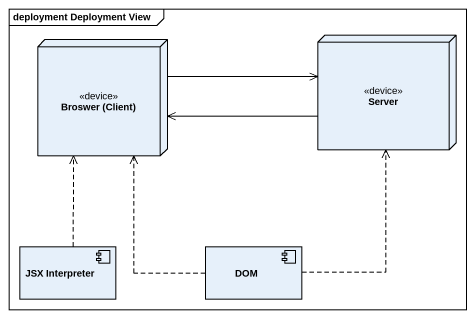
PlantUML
@startuml
mainframe deployment Deployment View
node "Broswer (Client)" as Broswer_Client <<device>>
node Server <<device>>
component "JSX Interpreter" as JSX_Interpreter
component DOM
Broswer_Client -right-> Server
Server -left-> Broswer_Client
JSX_Interpreter .up.> Broswer_Client
DOM .up.> Broswer_Client
DOM .up.> Server
@enduml
